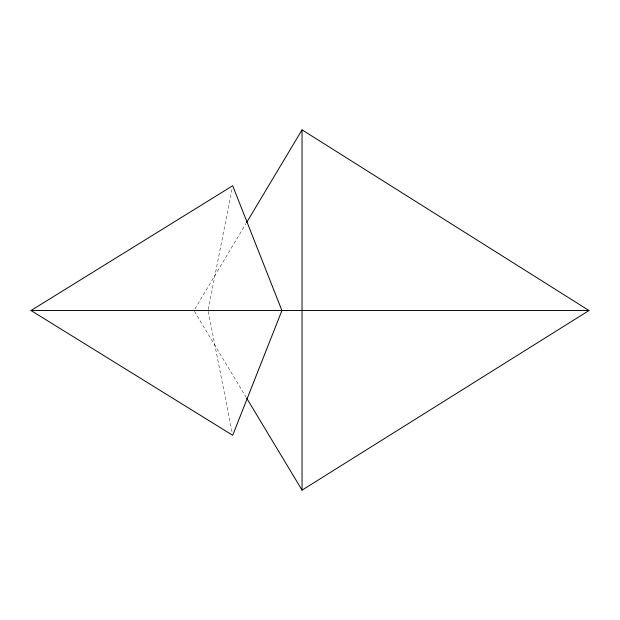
<?xml version="1.0" encoding="UTF-8"?>
<svg xmlns="http://www.w3.org/2000/svg" width="620" height="620" viewBox="0 0 620 620"><rect width="100%" height="100%" fill="white"/><g stroke="black" fill="none" stroke-linecap="round" stroke-linejoin="round"><path stroke-width="0.46" stroke-dasharray="3.1 2.33" d="M208.243 309.574L232.136 188.581M194.928 308.869L246.008 223.502M194.432 311.349L246.249 397.436M208.243 311.465L232.136 432.466"/><path stroke-width="0.93" d="M246.504 222.681L302.048 129.859L589 310.519L302.048 490.141L246.745 398.265M31 310.519L232.702 185.744L281.914 310.519L232.702 435.302L31 310.519L589 310.519M302.048 129.859L302.048 490.141"/></g></svg>
